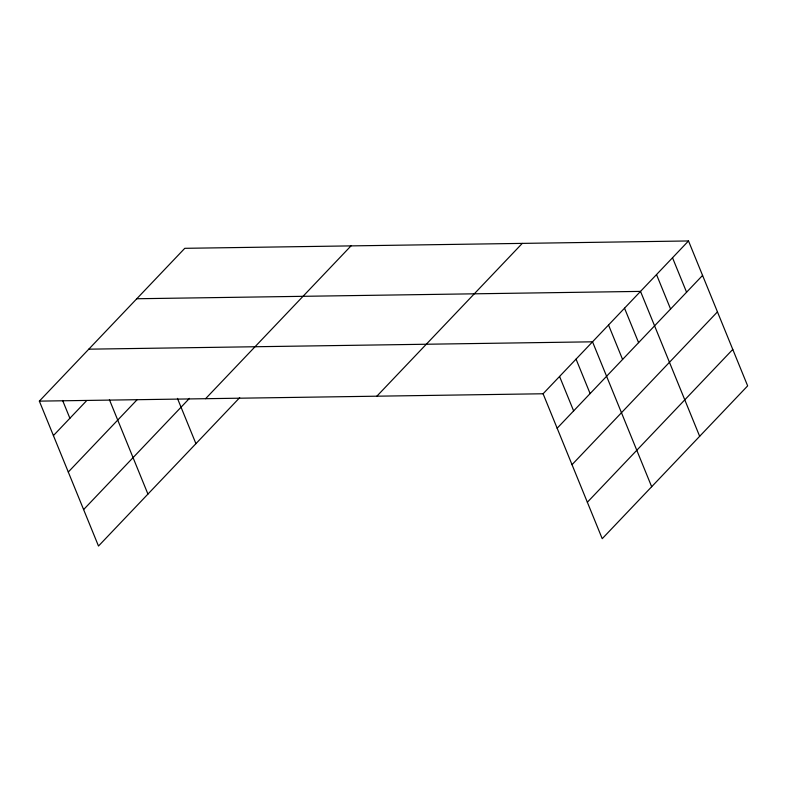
<?xml version="1.0" encoding="UTF-8"?>
<svg xmlns="http://www.w3.org/2000/svg" width="787" height="787" viewBox="0 0 787 787"><rect width="100%" height="100%" fill="white"/><g stroke="black" fill="none" stroke-linecap="round" stroke-linejoin="round"><path stroke-width="1.18" d="M239.701 397.661L98.493 546.04L39.35 401.124L184.778 248.318L688.507 240.96L747.65 385.876L602.222 538.682L543.089 393.766L688.507 240.96M53.408 435.585L86.373 400.947M68.282 472.033L137.095 399.737M83.609 509.592L189.47 398.36M205.584 398.704L351.012 245.888M376.855 396.195L522.283 243.39M557.147 428.226L702.575 275.411M572.021 464.674L717.449 311.868M587.348 502.234L732.776 349.418M136.781 298.745L640.52 291.387L699.663 436.303M88.793 349.172L592.532 341.814L651.666 486.73M39.35 401.124L543.089 393.766M672.511 257.762L686.579 292.223M656.515 274.574L670.583 309.035M624.524 308.189L638.591 342.65M608.528 325.001L622.586 359.462M576.054 359.128L590.112 393.589M559.567 376.452L573.634 410.903M177.439 398.37L195.924 443.661M109.423 399.707L147.936 494.088M62.635 400.485L69.895 418.271"/></g></svg>
